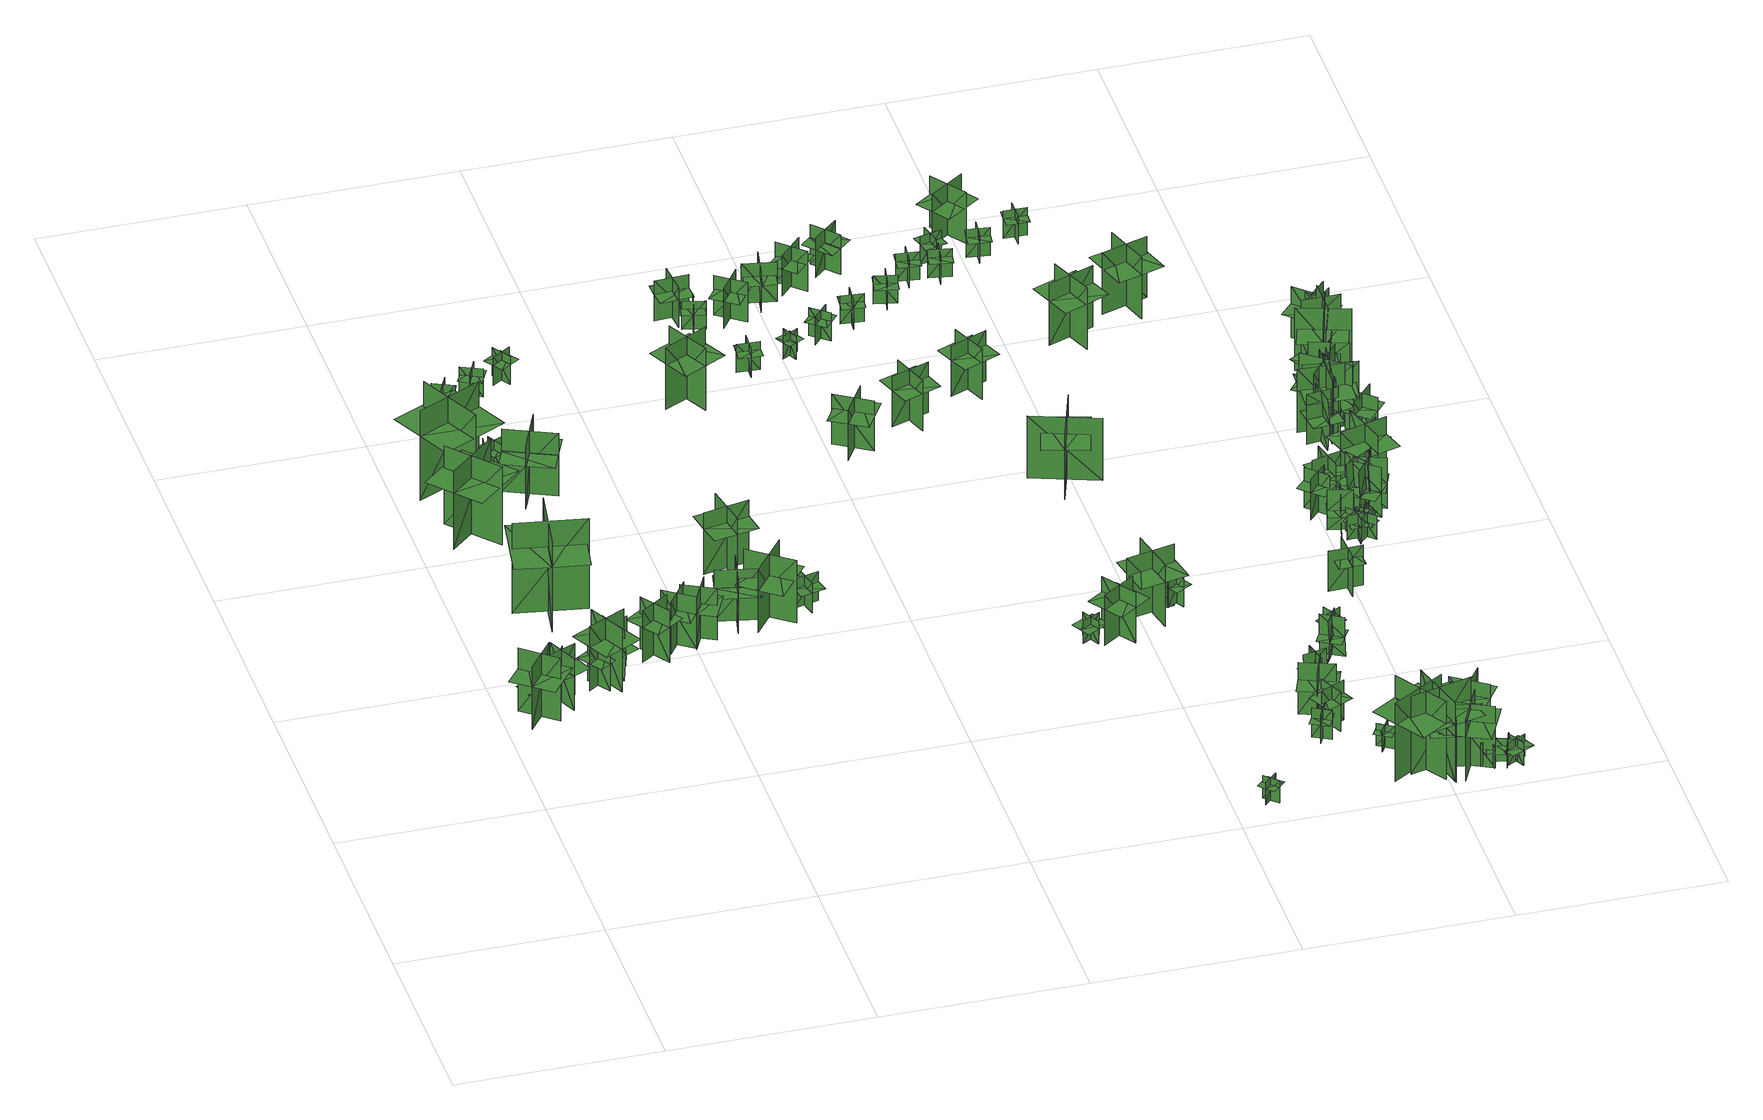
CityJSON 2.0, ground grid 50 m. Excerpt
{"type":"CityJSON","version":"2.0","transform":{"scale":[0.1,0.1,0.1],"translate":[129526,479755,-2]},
"CityObjects":{
"tree1":{"type":"SolitaryVegetationObject","geometry":[{"type":"MultiSurface","lod":"1","boundaries":[[[0,1,2]],[[0,2,3]],[[4,5,6]],[[4,6,7]],[[8,9,10]],[[8,10,11]],[[8,12,13]],[[8,13,9]]]}]},
"tree2":{"type":"SolitaryVegetationObject","geometry":[{"type":"MultiSurface","lod":"1","boundaries":[[[14,15,16]],[[14,16,17]],[[18,19,20]],[[18,20,21]],[[22,23,24]],[[22,24,25]],[[22,26,27]],[[22,27,23]]]}]},
"tree3":{"type":"SolitaryVegetationObject","geometry":[{"type":"MultiSurface","lod":"1","boundaries":[[[28,29,30]],[[28,30,31]],[[32,33,34]],[[32,34,35]],[[36,37,38]],[[36,38,39]],[[36,40,41]],[[36,41,37]]]}]},
"tree4":{"type":"SolitaryVegetationObject","geometry":[{"type":"MultiSurface","lod":"1","boundaries":[[[42,43,44]],[[42,44,45]],[[46,47,48]],[[46,48,49]],[[50,51,52]],[[50,52,53]],[[50,54,55]],[[50,55,51]]]}]},
"tree5":{"type":"SolitaryVegetationObject","geometry":[{"type":"MultiSurface","lod":"1","boundaries":[[[56,57,58]],[[56,58,59]],[[60,61,62]],[[60,62,63]],[[64,65,66]],[[64,66,67]],[[64,68,69]],[[64,69,65]]]}]},
"tree6":{"type":"SolitaryVegetationObject","geometry":[{"type":"MultiSurface","lod":"1","boundaries":[[[70,71,72]],[[70,72,73]],[[74,75,76]],[[74,76,77]],[[78,79,80]],[[78,80,81]],[[78,82,83]],[[78,83,79]]]}]},
"tree7":{"type":"SolitaryVegetationObject","geometry":[{"type":"MultiSurface","lod":"1","boundaries":[[[84,85,86]],[[84,86,87]],[[88,89,90]],[[88,90,91]],[[92,93,89]],[[92,89,88]],[[94,95,85]],[[94,85,84]],[[84,85,96]],[[84,96,97]],[[84,98,99]],[[84,99,85]]]}]},
"tree8":{"type":"SolitaryVegetationObject","geometry":[{"type":"MultiSurface","lod":"1","boundaries":[[[100,101,102]],[[100,102,103]],[[104,105,106]],[[104,106,107]],[[108,109,110]],[[108,110,111]],[[108,111,112]],[[108,112,113]]]}]},
"tree9":{"type":"SolitaryVegetationObject","geometry":[{"type":"MultiSurface","lod":"1","boundaries":[[[114,115,116]],[[114,116,117]],[[118,119,120]],[[118,120,121]],[[122,123,124]],[[122,124,125]],[[122,125,126]],[[122,126,127]]]}]},
"tree10":{"type":"SolitaryVegetationObject","geometry":[{"type":"MultiSurface","lod":"1","boundaries":[[[128,129,130]],[[128,130,131]],[[132,133,134]],[[132,134,135]],[[136,137,138]],[[136,138,139]],[[136,139,140]],[[136,140,141]]]}]},
"tree11":{"type":"SolitaryVegetationObject","geometry":[{"type":"MultiSurface","lod":"1","boundaries":[[[142,143,144]],[[142,144,145]],[[146,147,148]],[[146,148,149]],[[150,151,152]],[[150,152,153]],[[150,154,155]],[[150,155,151]]]}]},
"tree12":{"type":"SolitaryVegetationObject","geometry":[{"type":"MultiSurface","lod":"1","boundaries":[[[156,157,158]],[[156,158,159]],[[160,161,162]],[[160,162,163]],[[164,165,166]],[[164,166,167]],[[164,168,169]],[[164,169,165]]]}]},
"tree13":{"type":"SolitaryVegetationObject","geometry":[{"type":"MultiSurface","lod":"1","boundaries":[[[170,171,172]],[[170,172,173]],[[174,175,176]],[[174,176,177]],[[178,179,180]],[[178,180,181]],[[178,179,182]],[[178,182,183]]]}]},
"tree14":{"type":"SolitaryVegetationObject","geometry":[{"type":"MultiSurface","lod":"1","boundaries":[[[184,185,186]],[[184,186,187]],[[188,189,190]],[[188,190,191]],[[192,193,194]],[[192,194,195]],[[192,196,197]],[[192,197,193]]]}]},
"tree15":{"type":"SolitaryVegetationObject","geometry":[{"type":"MultiSurface","lod":"1","boundaries":[[[198,199,200]],[[198,200,201]],[[202,203,204]],[[202,204,205]],[[206,207,208]],[[206,208,209]],[[206,209,210]],[[206,210,211]]]}]},
"tree16":{"type":"SolitaryVegetationObject","geometry":[{"type":"MultiSurface","lod":"1","boundaries":[[[212,213,214]],[[212,214,215]],[[216,217,218]],[[216,218,219]],[[220,221,222]],[[220,222,223]],[[220,224,225]],[[220,225,221]]]}]},
"tree17":{"type":"SolitaryVegetationObject","geometry":[{"type":"MultiSurface","lod":"1","boundaries":[[[226,227,228]],[[226,228,229]],[[230,231,232]],[[230,232,233]],[[234,235,236]],[[234,236,237]],[[234,237,238]],[[234,238,239]]]}]},
"tree18":{"type":"SolitaryVegetationObject","geometry":[{"type":"MultiSurface","lod":"1","boundaries":[[[240,241,242]],[[240,242,243]],[[244,245,246]],[[244,246,247]],[[248,249,250]],[[248,250,251]],[[248,252,253]],[[248,253,249]]]}]},
"tree19":{"type":"SolitaryVegetationObject","geometry":[{"type":"MultiSurface","lod":"1","boundaries":[[[254,255,256]],[[254,256,257]],[[258,259,260]],[[258,260,261]],[[262,263,264]],[[262,264,265]],[[262,265,266]],[[262,266,267]]]}]},
"tree20":{"type":"SolitaryVegetationObject","geometry":[{"type":"MultiSurface","lod":"1","boundaries":[[[268,269,270]],[[268,270,271]],[[272,273,274]],[[272,274,275]],[[276,277,278]],[[276,278,279]],[[276,280,281]],[[276,281,277]]]}]},
"tree21":{"type":"SolitaryVegetationObject","geometry":[{"type":"MultiSurface","lod":"1","boundaries":[[[282,283,284]],[[282,284,285]],[[286,287,288]],[[286,288,289]],[[290,291,292]],[[290,292,293]],[[290,291,294]],[[290,294,295]]]}]},
"tree22":{"type":"SolitaryVegetationObject","geometry":[{"type":"MultiSurface","lod":"1","boundaries":[[[296,297,298]],[[296,298,299]],[[300,301,302]],[[300,302,303]],[[304,305,306]],[[304,306,307]],[[304,307,308]],[[304,308,309]]]}]},
"tree23":{"type":"SolitaryVegetationObject","geometry":[{"type":"MultiSurface","lod":"1","boundaries":[[[310,311,312]],[[310,312,313]],[[314,315,316]],[[314,316,317]],[[318,319,320]],[[318,320,321]],[[318,322,323]],[[318,323,319]]]}]},
"tree24":{"type":"SolitaryVegetationObject","geometry":[{"type":"MultiSurface","lod":"1","boundaries":[[[324,325,326]],[[324,326,327]],[[328,329,330]],[[328,330,331]],[[332,333,334]],[[332,334,335]],[[332,335,336]],[[332,336,337]]]}]},
"tree25":{"type":"SolitaryVegetationObject","geometry":[{"type":"MultiSurface","lod":"1","boundaries":[[[338,339,340]],[[338,340,341]],[[342,343,344]],[[342,344,345]],[[346,347,348]],[[346,348,349]],[[346,347,350]],[[346,350,351]]]}]},
"tree26":{"type":"SolitaryVegetationObject","geometry":[{"type":"MultiSurface","lod":"1","boundaries":[[[352,353,354]],[[352,354,355]],[[356,357,358]],[[356,358,359]],[[360,361,362]],[[360,362,363]],[[360,363,364]],[[360,364,365]]]}]},
"tree27":{"type":"SolitaryVegetationObject","geometry":[{"type":"MultiSurface","lod":"1","boundaries":[[[366,367,368]],[[366,368,369]],[[370,371,372]],[[370,372,373]],[[374,375,376]],[[374,376,377]],[[374,375,378]],[[374,378,379]]]}]},
"tree28":{"type":"SolitaryVegetationObject","geometry":[{"type":"MultiSurface","lod":"1","boundaries":[[[380,381,382]],[[380,382,383]],[[384,385,386]],[[384,386,387]],[[388,389,390]],[[388,390,391]],[[388,391,392]],[[388,392,393]]]}]},
"tree29":{"type":"SolitaryVegetationObject","geometry":[{"type":"MultiSurface","lod":"1","boundaries":[[[394,395,396]],[[394,396,397]],[[398,399,400]],[[398,400,401]],[[402,403,404]],[[402,404,405]],[[402,405,406]],[[402,406,407]]]}]},
"tree30":{"type":"SolitaryVegetationObject","geometry":[{"type":"MultiSurface","lod":"1","boundaries":[[[408,409,410]],[[408,410,411]],[[412,413,414]],[[412,414,415]],[[416,417,418]],[[416,418,419]],[[416,419,420]],[[416,420,421]]]}]},
"tree31":{"type":"SolitaryVegetationObject","geometry":[{"type":"MultiSurface","lod":"1","boundaries":[[[422,423,424]],[[422,424,425]],[[426,427,428]],[[426,428,429]],[[430,431,432]],[[430,432,433]],[[430,431,434]],[[430,434,435]]]}]},
"tree32":{"type":"SolitaryVegetationObject","geometry":[{"type":"MultiSurface","lod":"1","boundaries":[[[436,437,438]],[[436,438,439]],[[440,441,442]],[[440,442,443]],[[444,445,446]],[[444,446,447]],[[444,447,448]],[[444,448,449]]]}]},
"tree33":{"type":"SolitaryVegetationObject","geometry":[{"type":"MultiSurface","lod":"1","boundaries":[[[450,451,452]],[[450,452,453]],[[454,455,456]],[[454,456,457]],[[458,459,460]],[[458,460,461]],[[458,461,462]],[[458,462,463]]]}]},
"tree34":{"type":"SolitaryVegetationObject","geometry":[{"type":"MultiSurface","lod":"1","boundaries":[[[464,465,466]],[[464,466,467]],[[468,469,470]],[[468,470,471]],[[472,473,474]],[[472,474,475]],[[472,475,476]],[[472,476,477]]]}]},
"tree35":{"type":"SolitaryVegetationObject","geometry":[{"type":"MultiSurface","lod":"1","boundaries":[[[478,479,480]],[[478,480,481]],[[482,483,484]],[[482,484,485]],[[486,487,488]],[[486,488,489]],[[486,489,490]],[[486,490,491]]]}]},
"tree36":{"type":"SolitaryVegetationObject","geometry":[{"type":"MultiSurface","lod":"1","boundaries":[[[492,493,494]],[[492,494,495]],[[496,497,498]],[[496,498,499]],[[500,501,502]],[[500,502,503]],[[500,503,504]],[[500,504,505]]]}]},
"tree37":{"type":"SolitaryVegetationObject","geometry":[{"type":"MultiSurface","lod":"1","boundaries":[[[506,507,508]],[[506,508,509]],[[510,511,512]],[[510,512,513]],[[514,515,516]],[[514,516,517]],[[514,515,518]],[[514,518,519]]]}]},
"tree38":{"type":"SolitaryVegetationObject","geometry":[{"type":"MultiSurface","lod":"1","boundaries":[[[520,521,522]],[[520,522,523]],[[524,525,526]],[[524,526,527]],[[528,529,530]],[[528,530,531]],[[528,531,532]],[[528,532,533]]]}]},
"tree39":{"type":"SolitaryVegetationObject","geometry":[{"type":"MultiSurface","lod":"1","boundaries":[[[534,535,536]],[[534,536,537]],[[538,539,540]],[[538,540,541]],[[542,543,544]],[[542,544,545]],[[542,545,546]],[[542,546,547]]]}]},
"tree40":{"type":"SolitaryVegetationObject","geometry":[{"type":"MultiSurface","lod":"1","boundaries":[[[548,549,550]],[[548,550,551]],[[552,553,554]],[[552,554,555]],[[556,557,558]],[[556,558,559]],[[556,557,560]],[[556,560,561]]]}]},
"tree41":{"type":"SolitaryVegetationObject","geometry":[{"type":"MultiSurface","lod":"1","boundaries":[[[562,563,564]],[[562,564,565]],[[566,567,568]],[[566,568,569]],[[570,571,572]],[[570,572,573]],[[570,573,574]],[[570,574,575]]]}]},
"tree42":{"type":"SolitaryVegetationObject","geometry":[{"type":"MultiSurface","lod":"1","boundaries":[[[576,577,578]],[[576,578,579]],[[580,581,582]],[[580,582,583]],[[584,585,586]],[[584,586,587]],[[584,587,588]],[[584,588,589]]]}]},
"tree43":{"type":"SolitaryVegetationObject","geometry":[{"type":"MultiSurface","lod":"1","boundaries":[[[590,591,592]],[[590,592,593]],[[594,595,596]],[[594,596,597]],[[598,599,600]],[[598,600,601]],[[598,601,602]],[[598,602,603]]]}]},
"tree44":{"type":"SolitaryVegetationObject","geometry":[{"type":"MultiSurface","lod":"1","boundaries":[[[604,605,606]],[[604,606,607]],[[608,609,610]],[[608,610,611]],[[612,613,614]],[[612,614,615]],[[612,613,616]],[[612,616,617]]]}]},
"tree45":{"type":"SolitaryVegetationObject","geometry":[{"type":"MultiSurface","lod":"1","boundaries":[[[618,619,620]],[[618,620,621]],[[622,623,624]],[[622,624,625]],[[626,627,628]],[[626,628,629]],[[626,630,631]],[[626,631,627]]]}]},
"tree46":{"type":"SolitaryVegetationObject","geometry":[{"type":"MultiSurface","lod":"1","boundaries":[[[632,633,634]],[[632,634,635]],[[636,637,638]],[[636,638,639]],[[640,641,642]],[[640,642,643]],[[640,643,644]],[[640,644,645]]]}]},
"tree47":{"type":"SolitaryVegetationObject","geometry":[{"type":"MultiSurface","lod":"1","boundaries":[[[646,647,648]],[[646,648,649]],[[650,651,652]],[[650,652,653]],[[654,655,656]],[[654,656,657]],[[654,658,659]],[[654,659,655]]]}]},
"tree48":{"type":"SolitaryVegetationObject","geometry":[{"type":"MultiSurface","lod":"1","boundaries":[[[660,661,662]],[[660,662,663]],[[664,665,666]],[[664,666,667]],[[668,669,670]],[[668,670,671]],[[668,672,673]],[[668,673,669]]]}]},
"tree49":{"type":"SolitaryVegetationObject","geometry":[{"type":"MultiSurface","lod":"1","boundaries":[[[674,675,676]],[[674,676,677]],[[678,679,680]],[[678,680,681]],[[682,683,684]],[[682,684,685]],[[682,686,687]],[[682,687,683]]]}]},
"tree50":{"type":"SolitaryVegetationObject","geometry":[{"type":"MultiSurface","lod":"1","boundaries":[[[688,689,690]],[[688,690,691]],[[692,693,694]],[[692,694,695]],[[696,697,698]],[[696,698,699]],[[696,700,701]],[[696,701,697]]]}]},
"tree51":{"type":"SolitaryVegetationObject","geometry":[{"type":"MultiSurface","lod":"1","boundaries":[[[702,703,704]],[[702,704,705]],[[706,707,708]],[[706,708,709]],[[710,711,712]],[[710,712,713]],[[710,711,714]],[[710,714,715]]]}]},
"tree52":{"type":"SolitaryVegetationObject","geometry":[{"type":"MultiSurface","lod":"1","boundaries":[[[716,717,718]],[[716,718,719]],[[720,721,722]],[[720,722,723]],[[724,725,726]],[[724,726,727]],[[724,727,728]],[[724,728,729]]]}]},
"tree53":{"type":"SolitaryVegetationObject","geometry":[{"type":"MultiSurface","lod":"1","boundaries":[[[730,731,732]],[[730,732,733]],[[734,735,736]],[[734,736,737]],[[738,739,740]],[[738,740,741]],[[738,741,742]],[[738,742,743]]]}]},
"tree54":{"type":"SolitaryVegetationObject","geometry":[{"type":"MultiSurface","lod":"1","boundaries":[[[744,745,746]],[[744,746,747]],[[748,749,750]],[[748,750,751]],[[752,753,749]],[[752,749,748]],[[754,755,745]],[[754,745,744]],[[744,745,756]],[[744,756,757]],[[744,758,759]],[[744,759,745]]]}]},
"tree55":{"type":"SolitaryVegetationObject","geometry":[{"type":"MultiSurface","lod":"1","boundaries":[[[760,761,762]],[[760,762,763]],[[764,765,766]],[[764,766,767]],[[768,769,770]],[[768,770,771]],[[768,771,772]],[[768,772,773]]]}]},
"tree56":{"type":"SolitaryVegetationObject","geometry":[{"type":"MultiSurface","lod":"1","boundaries":[[[774,775,776]],[[774,776,777]],[[778,779,780]],[[778,780,781]],[[782,783,784]],[[782,784,785]],[[782,785,786]],[[782,786,787]]]}]},
"tree57":{"type":"SolitaryVegetationObject","geometry":[{"type":"MultiSurface","lod":"1","boundaries":[[[788,789,790]],[[788,790,791]],[[792,793,794]],[[792,794,795]],[[796,797,798]],[[796,798,799]],[[796,799,800]],[[796,800,801]]]}]},
"tree58":{"type":"SolitaryVegetationObject","geometry":[{"type":"MultiSurface","lod":"1","boundaries":[[[802,803,804]],[[802,804,805]],[[806,807,808]],[[806,808,809]],[[810,811,812]],[[810,812,813]],[[810,813,814]],[[810,814,815]]]}]},
"tree59":{"type":"SolitaryVegetationObject","geometry":[{"type":"MultiSurface","lod":"1","boundaries":[[[816,817,818]],[[816,818,819]],[[820,821,822]],[[820,822,823]],[[824,825,826]],[[824,826,827]],[[824,827,828]],[[824,828,829]]]}]},
"tree60":{"type":"SolitaryVegetationObject","geometry":[{"type":"MultiSurface","lod":"1","boundaries":[[[830,831,832]],[[830,832,833]],[[834,835,836]],[[834,836,837]],[[838,839,840]],[[838,840,841]],[[838,841,842]],[[838,842,843]]]}]},
"tree61":{"type":"SolitaryVegetationObject","geometry":[{"type":"MultiSurface","lod":"1","boundaries":[[[844,845,846]],[[844,846,847]],[[848,849,850]],[[848,850,851]],[[852,853,849]],[[852,849,848]],[[854,855,845]],[[854,845,844]],[[844,845,856]],[[844,856,857]],[[844,858,859]],[[844,859,845]]]}]},
"tree62":{"type":"SolitaryVegetationObject","geometry":[{"type":"MultiSurface","lod":"1","boundaries":[[[860,861,862]],[[860,862,863]],[[864,865,866]],[[864,866,867]],[[868,869,870]],[[868,870,871]],[[868,871,872]],[[868,872,873]]]}]},
"tree63":{"type":"SolitaryVegetationObject","geometry":[{"type":"MultiSurface","lod":"1","boundaries":[[[874,875,876]],[[874,876,877]],[[878,879,880]],[[878,880,881]],[[882,883,884]],[[882,884,885]],[[882,886,887]],[[882,887,883]]]}]},
"tree64":{"type":"SolitaryVegetationObject","geometry":[{"type":"MultiSurface","lod":"1","boundaries":[[[888,889,890]],[[888,890,891]],[[892,893,894]],[[892,894,895]],[[896,897,898]],[[896,898,899]],[[896,899,900]],[[896,900,901]]]}]},
"tree65":{"type":"SolitaryVegetationObject","geometry":[{"type":"MultiSurface","lod":"1","boundaries":[[[902,903,904]],[[902,904,905]],[[906,907,908]],[[906,908,909]],[[910,911,912]],[[910,912,913]],[[910,913,914]],[[910,914,915]]]}]},
"tree66":{"type":"SolitaryVegetationObject","geometry":[{"type":"MultiSurface","lod":"1","boundaries":[[[916,917,918]],[[916,918,919]],[[920,921,922]],[[920,922,923]],[[924,925,926]],[[924,926,927]],[[924,927,928]],[[924,928,929]]]}]},
"tree67":{"type":"SolitaryVegetationObject","geometry":[{"type":"MultiSurface","lod":"1","boundaries":[[[930,931,932]],[[930,932,933]],[[934,935,936]],[[934,936,937]],[[938,939,940]],[[938,940,941]],[[938,941,942]],[[938,942,943]]]}]},
"tree68":{"type":"SolitaryVegetationObject","geometry":[{"type":"MultiSurface","lod":"1","boundaries":[[[944,945,946]],[[944,946,947]],[[948,949,950]],[[948,950,951]],[[952,953,954]],[[952,954,955]],[[952,955,956]],[[952,956,957]]]}]},
"tree69":{"type":"SolitaryVegetationObject","geometry":[{"type":"MultiSurface","lod":"1","boundaries":[[[958,959,960]],[[958,960,961]],[[962,963,964]],[[962,964,965]],[[966,967,968]],[[966,968,969]],[[966,969,970]],[[966,970,971]]]}]},
"tree70":{"type":"SolitaryVegetationObject","geometry":[{"type":"MultiSurface","lod":"1","boundaries":[[[972,973,974]],[[972,974,975]],[[976,977,978]],[[976,978,979]],[[980,981,982]],[[980,982,983]],[[980,981,984]],[[980,984,985]]]}]},
"tree71":{"type":"SolitaryVegetationObject","geometry":[{"type":"MultiSurface","lod":"1","boundaries":[[[986,987,988]],[[986,988,989]],[[990,991,992]],[[990,992,993]],[[994,995,996]],[[994,996,997]],[[994,998,999]],[[994,999,995]]]}]},
"tree72":{"type":"SolitaryVegetationObject","geometry":[{"type":"MultiSurface","lod":"1","boundaries":[[[1000,1001,1002]],[[1000,1002,1003]],[[1004,1005,1006]],[[1004,1006,1007]],[[1008,1009,1010]],[[1008,1010,1011]],[[1008,1011,1012]],[[1008,1012,1013]]]}]},
"tree73":{"type":"SolitaryVegetationObject","geometry":[{"type":"MultiSurface","lod":"1","boundaries":[[[1014,1015,1016]],[[1014,1016,1017]],[[1018,1019,1020]],[[1018,1020,1021]],[[1022,1023,1024]],[[1022,1024,1025]],[[1022,1025,1026]],[[1022,1026,1027]]]}]},
"tree74":{"type":"SolitaryVegetationObject","geometry":[{"type":"MultiSurface","lod":"1","boundaries":[[[1028,1029,1030]],[[1028,1030,1031]],[[1032,1033,1034]],[[1032,1034,1035]],[[1036,1037,1038]],[[1036,1038,1039]],[[1036,1040,1041]],[[1036,1041,1037]]]}]},
"tree75":{"type":"SolitaryVegetationObject","geometry":[{"type":"MultiSurface","lod":"1","boundaries":[[[1042,1043,1044]],[[1042,1044,1045]],[[1046,1047,1048]],[[1046,1048,1049]],[[1050,1051,1047]],[[1050,1047,1046]],[[1052,1053,1043]],[[1052,1043,1042]],[[1042,1043,1054]],[[1042,1054,1055]],[[1042,1056,1057]],[[1042,1057,1043]]]}]},
"tree76":{"type":"SolitaryVegetationObject","geometry":[{"type":"MultiSurface","lod":"1","boundaries":[[[1058,1059,1060]],[[1058,1060,1061]],[[1062,1063,1064]],[[1062,1064,1065]],[[1066,1067,1068]],[[1066,1068,1069]],[[1066,1069,1070]],[[1066,1070,1071]]]}]},
"tree77":{"type":"SolitaryVegetationObject","geometry":[{"type":"MultiSurface","lod":"1","boundaries":[[[1072,1073,1074]],[[1072,1074,1075]],[[1076,1077,1078]],[[1076,1078,1079]],[[1080,1081,1082]],[[1080,1082,1083]],[[1080,1083,1084]],[[1080,1084,1085]]]}]},
"tree78":{"type":"SolitaryVegetationObject","geometry":[{"type":"MultiSurface","lod":"1","boundaries":[[[1086,1087,1088]],[[1086,1088,1089]],[[1090,1091,1092]],[[1090,1092,1093]],[[1094,1095,1096]],[[1094,1096,1097]],[[1094,1097,1098]],[[1094,1098,1099]]]}]},
"tree79":{"type":"SolitaryVegetationObject","geometry":[{"type":"MultiSurface","lod":"1","boundaries":[[[1100,1101,1102]],[[1100,1102,1103]],[[1104,1105,1106]],[[1104,1106,1107]],[[1108,1109,1110]],[[1108,1110,1111]],[[1108,1111,1112]],[[1108,1112,1113]]]}]},
"tree80":{"type":"SolitaryVegetationObject","geometry":[{"type":"MultiSurface","lod":"1","boundaries":[[[1114,1115,1116]],[[1114,1116,1117]],[[1118,1119,1120]],[[1118,1120,1121]],[[1122,1123,1124]],[[1122,1124,1125]],[[1122,1125,1126]],[[1122,1126,1127]]]}]},
"tree81":{"type":"SolitaryVegetationObject","geometry":[{"type":"MultiSurface","lod":"1","boundaries":[[[1128,1129,1130]],[[1128,1130,1131]],[[1132,1133,1134]],[[1132,1134,1135]],[[1136,1137,1138]],[[1136,1138,1139]],[[1136,1137,1140]],[[1136,1140,1141]]]}]},
"tree82":{"type":"SolitaryVegetationObject","geometry":[{"type":"MultiSurface","lod":"1","boundaries":[[[1142,1143,1144]],[[1142,1144,1145]],[[1146,1147,1148]],[[1146,1148,1149]],[[1150,1151,1152]],[[1150,1152,1153]],[[1150,1153,1154]],[[1150,1154,1155]]]}]},
"tree83":{"type":"SolitaryVegetationObject","geometry":[{"type":"MultiSurface","lod":"1","boundaries":[[[1156,1157,1158]],[[1156,1158,1159]],[[1160,1161,1162]],[[1160,1162,1163]],[[1164,1165,1161]],[[1164,1161,1160]],[[1166,1167,1157]],[[1166,1157,1156]],[[1156,1157,1168]],[[1156,1168,1169]],[[1156,1170,1171]],[[1156,1171,1157]]]}]},
"tree84":{"type":"SolitaryVegetationObject","geometry":[{"type":"MultiSurface","lod":"1","boundaries":[[[1172,1173,1174]],[[1172,1174,1175]],[[1176,1177,1178]],[[1176,1178,1179]],[[1180,1181,1177]],[[1180,1177,1176]],[[1182,1183,1173]],[[1182,1173,1172]],[[1172,1173,1184]],[[1172,1184,1185]],[[1172,1186,1187]],[[1172,1187,1173]]]}]},
"tree85":{"type":"SolitaryVegetationObject","geometry":[{"type":"MultiSurface","lod":"1","boundaries":[[[1188,1189,1190]],[[1188,1190,1191]],[[1192,1193,1194]],[[1192,1194,1195]],[[1196,1197,1193]],[[1196,1193,1192]],[[1198,1199,1189]],[[1198,1189,1188]],[[1188,1189,1200]],[[1188,1200,1201]],[[1188,1202,1203]],[[1188,1203,1189]]]}]},
"tree86":{"type":"SolitaryVegetationObject","geometry":[{"type":"MultiSurface","lod":"1","boundaries":[[[1204,1205,1206]],[[1204,1206,1207]],[[1208,1209,1210]],[[1208,1210,1211]],[[1212,1213,1214]],[[1212,1214,1215]],[[1212,1215,1216]],[[1212,1216,1217]]]}]},
"tree87":{"type":"SolitaryVegetationObject","geometry":[{"type":"MultiSurface","lod":"1","boundaries":[[[1218,1219,1220]],[[1218,1220,1221]],[[1222,1223,1224]],[[1222,1224,1225]],[[1226,1227,1223]],[[1226,1223,1222]],[[1228,1229,1219]],[[1228,1219,1218]],[[1218,1219,1230]],[[1218,1230,1231]],[[1218,1232,1233]],[[1218,1233,1219]]]}]},
"tree88":{"type":"SolitaryVegetationObject","geometry":[{"type":"MultiSurface","lod":"1","boundaries":[[[1234,1235,1236]],[[1234,1236,1237]],[[1238,1239,1240]],[[1238,1240,1241]],[[1242,1243,1244]],[[1242,1244,1245]],[[1242,1243,1246]],[[1242,1246,1247]]]}]},
"tree89":{"type":"SolitaryVegetationObject","geometry":[{"type":"MultiSurface","lod":"1","boundaries":[[[1248,1249,1250]],[[1248,1250,1251]],[[1252,1253,1254]],[[1252,1254,1255]],[[1256,1257,1258]],[[1256,1258,1259]],[[1256,1257,1260]],[[1256,1260,1261]]]}]},
"tree90":{"type":"SolitaryVegetationObject","geometry":[{"type":"MultiSurface","lod":"1","boundaries":[[[1262,1263,1264]],[[1262,1264,1265]],[[1266,1267,1268]],[[1266,1268,1269]],[[1270,1271,1272]],[[1270,1272,1273]],[[1270,1271,1274]],[[1270,1274,1275]]]}]},
"tree91":{"type":"SolitaryVegetationObject","geometry":[{"type":"MultiSurface","lod":"1","boundaries":[[[1276,1277,1278]],[[1276,1278,1279]],[[1280,1281,1282]],[[1280,1282,1283]],[[1284,1285,1286]],[[1284,1286,1287]],[[1284,1285,1288]],[[1284,1288,1289]]]}]},
"tree92":{"type":"SolitaryVegetationObject","geometry":[{"type":"MultiSurface","lod":"1","boundaries":[[[1290,1291,1292]],[[1290,1292,1293]],[[1294,1295,1296]],[[1294,1296,1297]],[[1298,1299,1300]],[[1298,1300,1301]],[[1298,1299,1302]],[[1298,1302,1303]]]}]},
"tree93":{"type":"SolitaryVegetationObject","geometry":[{"type":"MultiSurface","lod":"1","boundaries":[[[1304,1305,1306]],[[1304,1306,1307]],[[1308,1309,1310]],[[1308,1310,1311]],[[1312,1313,1314]],[[1312,1314,1315]],[[1312,1313,1316]],[[1312,1316,1317]]]}]},
"tree94":{"type":"SolitaryVegetationObject","geometry":[{"type":"MultiSurface","lod":"1","boundaries":[[[1318,1319,1320]],[[1318,1320,1321]],[[1322,1323,1324]],[[1322,1324,1325]],[[1326,1327,1328]],[[1326,1328,1329]],[[1326,1327,1330]],[[1326,1330,1331]]]}]},
"tree95":{"type":"SolitaryVegetationObject","geometry":[{"type":"MultiSurface","lod":"1","boundaries":[[[1332,1333,1334]],[[1332,1334,1335]],[[1336,1337,1338]],[[1336,1338,1339]],[[1340,1341,1337]],[[1340,1337,1336]],[[1342,1343,1333]],[[1342,1333,1332]],[[1332,1333,1344]],[[1332,1344,1345]],[[1332,1346,1347]],[[1332,1347,1333]]]}]},
"tree96":{"type":"SolitaryVegetationObject","geometry":[{"type":"MultiSurface","lod":"1","boundaries":[[[1348,1349,1350]],[[1348,1350,1351]],[[1352,1353,1354]],[[1352,1354,1355]],[[1356,1357,1353]],[[1356,1353,1352]],[[1358,1359,1349]],[[1358,1349,1348]],[[1348,1349,1360]],[[1348,1360,1361]],[[1348,1362,1363]],[[1348,1363,1349]]]}]},
"tree97":{"type":"SolitaryVegetationObject","geometry":[{"type":"MultiSurface","lod":"1","boundaries":[[[1364,1365,1366]],[[1364,1366,1367]],[[1368,1369,1370]],[[1368,1370,1371]],[[1372,1373,1374]],[[1372,1374,1375]],[[1372,1373,1376]],[[1372,1376,1377]]]}]},
"tree98":{"type":"SolitaryVegetationObject","geometry":[{"type":"MultiSurface","lod":"1","boundaries":[[[1378,1379,1380]],[[1378,1380,1381]],[[1382,1383,1384]],[[1382,1384,1385]],[[1386,1387,1388]],[[1386,1388,1389]],[[1386,1389,1390]],[[1386,1390,1391]]]}]},
"tree99":{"type":"SolitaryVegetationObject","geometry":[{"type":"MultiSurface","lod":"1","boundaries":[[[1392,1393,1394]],[[1392,1394,1395]],[[1396,1397,1398]],[[1396,1398,1399]],[[1400,1401,1402]],[[1400,1402,1403]],[[1400,1401,1404]],[[1400,1404,1405]]]}]},
"tree100":{"type":"SolitaryVegetationObject","geometry":[{"type":"MultiSurface","lod":"1","boundaries":[[[1406,1407,1408]],[[1406,1408,1409]],[[1410,1411,1412]],[[1410,1412,1413]],[[1414,1415,1411]],[[1414,1411,1410]],[[1416,1417,1407]],[[1416,1407,1406]],[[1406,1407,1418]],[[1406,1418,1419]],[[1406,1420,1421]],[[1406,1421,1407]]]}]},
"tree101":{"type":"SolitaryVegetationObject","geometry":[{"type":"MultiSurface","lod":"1","boundaries":[[[1422,1423,1424]],[[1422,1424,1425]],[[1426,1427,1428]],[[1426,1428,1429]],[[1430,1431,1432]],[[1430,1432,1433]],[[1430,1431,1434]],[[1430,1434,1435]]]}]},
"tree102":{"type":"SolitaryVegetationObject","geometry":[{"type":"MultiSurface","lod":"1","boundaries":[[[1436,1437,1438]],[[1436,1438,1439]],[[1440,1441,1442]],[[1440,1442,1443]],[[1444,1445,1441]],[[1444,1441,1440]],[[1446,1447,1437]],[[1446,1437,1436]],[[1436,1437,1448]],[[1436,1448,1449]],[[1436,1450,1451]],[[1436,1451,1437]]]}]}
},
"vertices":[
[44,887,5],[126,822,5],[126,822,178],[44,887,178],[54,807,5],[118,890,5],[118,890,178],[54,807,178],[54,807,122],[118,890,122],[73,925,122],[9,842,122],[99,772,122],[163,855,122],
[103,906,6],[60,887,6],[60,887,85],[103,906,85],[69,919,6],[89,876,6],[89,876,85],[69,919,85],[69,919,59],[89,876,59],[112,886,59],[93,930,59],[45,908,59],[65,865,59],
[105,878,6],[184,912,6],[184,912,148],[105,878,148],[166,854,6],[132,932,6],[132,932,148],[166,854,148],[166,854,101],[132,932,101],[89,914,101],[123,836,101],[209,873,101],[175,951,101],
[135,897,6],[166,955,6],[166,955,116],[135,897,116],[183,912,6],[125,943,6],[125,943,116],[183,912,116],[183,912,80],[125,943,80],[108,912,80],[166,880,80],[201,944,80],[142,975,80],
[266,907,6],[228,961,6],[228,961,116],[266,907,116],[275,957,6],[221,919,6],[221,919,116],[275,957,116],[275,957,80],[221,919,80],[241,889,80],[296,927,80],[254,987,80],[200,949,80],
[291,897,5],[244,990,5],[244,990,178],[291,897,178],[316,973,5],[223,926,5],[223,926,178],[316,973,178],[316,973,122],[223,926,122],[249,875,122],[342,923,122],[290,1024,122],[197,976,122],
[327,988,77],[259,954,77],[276,919,77],[345,952,77],[311,938,77],[277,1006,77],[273,1004,147],[307,935,147],[307,935,7],[273,1004,7],[326,991,7],[257,957,7],[259,954,147],[327,988,147],[310,1023,77],[242,989,77],
[135,1264,6],[309,1236,6],[309,1236,253],[135,1264,253],[203,1168,6],[231,1343,6],[231,1343,253],[203,1168,253],[203,1168,184],[290,1154,184],[319,1329,184],[231,1343,184],[144,1357,184],[116,1183,184],
[82,1641,11],[185,1525,11],[185,1525,226],[82,1641,226],[75,1538,11],[191,1641,11],[191,1641,226],[75,1538,226],[75,1538,166],[126,1480,166],[242,1583,166],[191,1641,166],[139,1699,166],[24,1596,166],
[96,1864,6],[173,1705,6],[173,1705,252],[96,1864,252],[57,1753,6],[216,1830,6],[216,1830,252],[57,1753,252],[57,1753,183],[95,1673,183],[255,1751,183],[216,1830,183],[178,1910,183],[18,1833,183],
[425,977,8],[376,1048,8],[376,1048,150],[425,977,150],[436,1042,8],[366,993,8],[366,993,150],[436,1042,150],[436,1042,104],[366,993,104],[392,955,104],[463,1004,104],[409,1080,104],[339,1032,104],
[162,1966,13],[141,1924,13],[141,1924,91],[162,1966,91],[128,1954,13],[170,1934,13],[170,1934,91],[128,1954,91],[128,1954,66],[170,1934,66],[182,1957,66],[139,1978,66],[116,1931,66],[159,1910,66],
[139,1895,12],[220,1910,12],[220,1910,121],[139,1895,121],[185,1863,12],[171,1944,12],[171,1944,121],[185,1863,121],[140,1892,85],[221,1907,85],[213,1948,85],[132,1933,85],[227,1874,85],[146,1860,85],
[202,1846,13],[189,1882,13],[189,1882,76],[202,1846,76],[215,1872,13],[179,1860,13],[179,1860,76],[215,1872,76],[215,1872,56],[179,1860,56],[186,1840,56],[222,1853,56],[208,1892,56],[172,1879,56],
[153,1978,11],[202,1986,11],[202,1986,77],[153,1978,77],[181,1958,11],[174,2006,11],[174,2006,77],[181,1958,77],[180,1963,52],[200,1966,52],[195,2001,52],[175,1998,52],[155,1995,52],[160,1960,52],
[498,1012,9],[428,1061,9],[428,1061,151],[498,1012,151],[486,1077,9],[437,1006,9],[437,1006,151],[486,1077,151],[486,1077,104],[437,1006,104],[475,980,104],[524,1050,104],[447,1103,104],[399,1033,104],
[253,1825,11],[204,1832,11],[204,1832,77],[253,1825,77],[232,1853,11],[225,1804,11],[225,1804,77],[232,1853,77],[231,1847,52],[211,1850,52],[206,1816,52],[226,1813,52],[247,1810,52],[252,1844,52],
[222,1934,9],[195,1959,9],[195,1959,72],[222,1934,72],[221,1963,9],[195,1935,9],[195,1935,72],[221,1963,72],[221,1963,51],[195,1935,51],[211,1921,51],[236,1949,51],[206,1977,51],[180,1949,51],
[257,1727,13],[279,1771,13],[279,1771,79],[257,1727,79],[290,1738,13],[246,1760,13],[246,1760,79],[290,1738,79],[285,1741,54],[294,1759,54],[263,1774,54],[254,1756,54],[245,1738,54],[276,1722,54],
[261,1800,11],[240,1842,11],[240,1842,89],[261,1800,89],[273,1834,11],[230,1814,11],[230,1814,89],[273,1834,89],[273,1834,64],[230,1814,64],[241,1790,64],[284,1810,64],[262,1857,64],[219,1837,64],
[242,1730,11],[361,1678,11],[361,1678,183],[242,1730,183],[275,1648,11],[326,1767,11],[326,1767,183],[275,1648,183],[241,1726,125],[359,1675,125],[385,1734,125],[266,1785,125],[339,1627,125],[220,1678,125],
[175,2085,8],[226,2062,8],[226,2062,85],[175,2085,85],[188,2050,8],[211,2100,8],[211,2100,85],[188,2050,85],[188,2050,64],[213,2038,64],[236,2089,64],[211,2100,64],[186,2112,64],[163,2062,64],
[476,1073,7],[553,1035,7],[553,1035,149],[476,1073,149],[498,1011,7],[536,1087,7],[536,1087,149],[498,1011,149],[498,1011,103],[536,1087,103],[494,1108,103],[456,1031,103],[540,990,103],[577,1067,103],
[304,2108,8],[254,2132,8],[254,2132,85],[304,2108,85],[292,2143,8],[268,2093,8],[268,2093,85],[292,2143,85],[292,2143,64],[268,2155,64],[243,2105,64],[268,2093,64],[293,2081,64],[317,2130,64],
[568,1114,2],[672,1093,2],[672,1093,143],[568,1114,143],[608,1054,2],[630,1158,2],[630,1158,143],[608,1054,143],[568,1111,95],[671,1089,95],[682,1141,95],[579,1163,95],[663,1048,95],[559,1069,95],
[377,2140,8],[347,2186,8],[347,2186,85],[377,2140,85],[385,2176,8],[338,2146,8],[338,2146,85],[385,2176,85],[385,2176,64],[370,2199,64],[323,2169,64],[338,2146,64],[353,2122,64],[400,2152,64],
[730,1145,4],[652,1042,4],[652,1042,176],[730,1145,176],[643,1133,4],[746,1055,4],[746,1055,176],[643,1133,176],[726,1148,119],[648,1045,119],[700,1006,119],[778,1108,119],[607,1076,119],[685,1179,119],
[640,1359,9],[661,1249,9],[661,1249,179],[640,1359,179],[594,1291,9],[705,1312,9],[705,1312,179],[594,1291,179],[594,1291,135],[604,1238,135],[715,1259,135],[705,1312,135],[695,1365,135],[584,1345,135],
[774,1139,9],[789,1078,9],[789,1078,90],[774,1139,90],[754,1106,9],[754,1106,90],[815,1121,90],[815,1121,9],[754,1106,62],[762,1073,62],[823,1088,62],[815,1121,62],[807,1154,62],[746,1139,62],
[798,2008,5],[690,1953,5],[690,1953,175],[798,2008,175],[721,2034,5],[776,1925,5],[776,1925,175],[721,2034,175],[721,2034,127],[667,2007,127],[722,1898,127],[776,1925,127],[830,1953,127],[776,2061,127],
[842,2301,8],[759,2296,8],[759,2296,117],[842,2301,117],[799,2338,8],[805,2256,8],[805,2256,117],[799,2338,117],[841,2304,81],[759,2298,81],[762,2257,81],[844,2262,81],[757,2331,81],[839,2337,81],
[809,2244,10],[863,2231,10],[863,2231,87],[809,2244,87],[828,2212,10],[841,2266,10],[841,2266,87],[828,2212,87],[828,2212,66],[855,2206,66],[868,2260,66],[841,2266,66],[814,2272,66],[801,2218,66],
[910,2020,8],[913,2076,8],[913,2076,85],[910,2020,85],[938,2045,8],[883,2048,8],[883,2048,85],[938,2045,85],[938,2045,64],[939,2073,64],[884,2075,64],[883,2048,64],[881,2020,64],[937,2017,64],
[1099,1664,7],[1014,1716,7],[1014,1716,145],[1099,1664,145],[1084,1729,7],[1032,1644,7],[1032,1644,145],[1084,1729,145],[1084,1729,107],[1041,1755,107],[990,1669,107],[1032,1644,107],[1075,1618,107],[1126,1703,107],
[1567,75,22],[1598,44,22],[1598,44,83],[1567,75,83],[1566,46,22],[1598,77,22],[1598,77,83],[1566,46,83],[1566,46,66],[1582,30,66],[1614,61,66],[1598,77,66],[1583,93,66],[1551,62,66],
[1377,772,17],[1377,772,79],[1352,819,79],[1352,819,17],[1343,783,17],[1343,783,79],[1388,807,79],[1388,807,17],[1336,779,59],[1348,755,59],[1405,786,59],[1392,809,59],[1379,833,59],[1323,802,59],
[949,2289,10],[902,2221,10],[902,2221,119],[949,2289,119],[894,2279,10],[961,2232,10],[961,2232,119],[894,2279,119],[947,2290,83],[900,2223,83],[933,2199,83],[980,2267,83],[872,2242,83],[919,2309,83],
[1000,2072,7],[1039,2093,7],[1039,2093,69],[1000,2072,69],[1028,2063,7],[1008,2102,7],[1008,2102,69],[1028,2063,69],[1028,2063,52],[1048,2073,52],[1027,2113,52],[1008,2102,52],[988,2092,52],[1009,2053,52],
[1461,764,10],[1404,846,10],[1404,846,148],[1461,764,148],[1473,830,10],[1391,772,10],[1391,772,148],[1473,830,148],[1473,830,109],[1444,870,109],[1363,813,109],[1391,772,109],[1420,732,109],[1501,789,109],
[1001,2259,11],[1015,2340,11],[1015,2340,120],[1001,2259,120],[1047,2291,11],[966,2305,11],[966,2305,120],[1047,2291,120],[1004,2258,84],[1018,2339,84],[977,2346,84],[963,2265,84],[1050,2334,84],[1037,2253,84],
[1193,1803,8],[1226,1709,8],[1226,1709,147],[1193,1803,147],[1164,1743,8],[1258,1777,8],[1258,1777,147],[1164,1743,147],[1164,1743,108],[1181,1696,108],[1274,1730,108],[1258,1777,108],[1241,1823,108],[1147,1790,108],
[1123,2110,8],[1080,2145,8],[1080,2145,85],[1123,2110,85],[1120,2146,8],[1084,2104,8],[1084,2104,85],[1120,2146,85],[1120,2146,63],[1098,2164,63],[1063,2121,63],[1084,2104,63],[1106,2086,63],[1141,2129,63],
[1587,888,7],[1468,862,7],[1468,862,176],[1587,888,176],[1519,932,7],[1545,813,7],[1545,813,176],[1519,932,176],[1519,932,128],[1460,919,128],[1485,800,128],[1545,813,128],[1604,826,128],[1579,945,128],
[1120,2369,11],[1064,2309,11],[1064,2309,121],[1120,2369,121],[1064,2367,11],[1124,2311,11],[1124,2311,121],[1064,2367,121],[1118,2371,84],[1062,2311,84],[1092,2282,84],[1148,2342,84],[1038,2333,84],[1094,2393,84],
[1592,907,11],[1545,899,11],[1545,899,90],[1592,907,90],[1562,928,11],[1570,881,11],[1570,881,90],[1562,928,90],[1562,928,64],[1570,881,64],[1596,886,64],[1587,932,64],[1536,923,64],[1545,876,64],
[1162,2172,7],[1217,2167,7],[1217,2167,84],[1162,2172,84],[1185,2143,7],[1190,2198,7],[1190,2198,84],[1185,2143,84],[1185,2143,63],[1213,2141,63],[1218,2196,63],[1190,2198,63],[1163,2201,63],[1158,2146,63],
[1776,301,14],[1755,259,14],[1755,259,93],[1776,301,93],[1742,290,14],[1784,268,14],[1784,268,93],[1742,290,93],[1742,290,67],[1784,268,67],[1796,291,67],[1754,313,67],[1730,267,67],[1772,245,67],
[1580,911,12],[1604,870,12],[1604,870,91],[1579,911,91],[1571,876,12],[1611,900,12],[1611,900,91],[1571,876,91],[1571,876,65],[1611,900,65],[1598,922,65],[1557,898,65],[1584,853,65],[1625,877,65],
[1830,335,14],[1770,306,14],[1770,306,124],[1830,335,124],[1782,352,14],[1811,292,14],[1811,292,124],[1782,352,124],[1782,352,89],[1811,292,89],[1843,307,89],[1815,367,89],[1749,336,89],[1778,276,89],
[1741,397,6],[1821,367,6],[1821,367,148],[1741,397,148],[1768,337,6],[1798,417,6],[1798,417,148],[1768,337,148],[1768,337,101],[1798,417,101],[1754,433,101],[1724,353,101],[1812,321,101],[1842,401,101],
[1160,2416,10],[1215,2356,10],[1215,2356,119],[1160,2416,119],[1157,2361,10],[1218,2416,10],[1218,2416,119],[1157,2361,119],[1158,2415,83],[1213,2354,83],[1244,2381,83],[1188,2442,83],[1189,2331,83],[1133,2392,83],
[1459,1349,15],[1513,1511,15],[1513,1511,186],[1459,1349,186],[1562,1400,15],[1562,1400,186],[1400,1455,186],[1400,1455,15],[1464,1363,141],[1519,1347,141],[1556,1475,141],[1501,1491,141],[1447,1507,141],[1410,1378,141],
[1351,1883,9],[1389,1792,9],[1389,1792,148],[1351,1883,148],[1325,1822,9],[1417,1861,9],[1417,1861,148],[1325,1822,148],[1325,1822,109],[1345,1776,109],[1437,1815,109],[1417,1861,109],[1398,1907,109],[1306,1868,109],
[1811,452,55],[1798,510,55],[1768,504,55],[1781,446,55],[1776,474,55],[1834,486,55],[1833,490,109],[1775,477,109],[1775,477,0],[1833,490,0],[1813,453,0],[1801,511,0],[1798,510,109],[1811,452,109],[1840,458,55],[1828,517,55],
[1871,209,20],[1908,185,20],[1908,185,81],[1871,209,81],[1877,180,20],[1901,218,20],[1901,218,81],[1877,180,81],[1877,180,64],[1896,169,64],[1920,206,64],[1901,218,64],[1882,230,64],[1859,192,64],
[1279,2196,7],[1289,2250,7],[1289,2250,84],[1279,2196,84],[1310,2217,7],[1255,2227,7],[1255,2227,84],[1310,2217,84],[1310,2217,63],[1315,2244,63],[1260,2254,63],[1255,2227,63],[1250,2199,63],[1305,2189,63],
[2008,152,13],[1877,69,13],[1877,69,228],[2008,152,228],[1907,175,13],[1990,45,13],[1990,45,228],[1907,175,228],[1907,175,168],[1842,134,168],[1925,3,168],[1990,45,168],[2056,86,168],[1972,217,168],
[1920,88,11],[2070,127,11],[2070,127,226],[1920,88,226],[2009,36,11],[1969,185,11],[1969,185,226],[2009,36,226],[2009,36,166],[2084,55,166],[2044,205,166],[1969,185,166],[1895,166,166],[1934,16,166],
[1357,2323,6],[1351,2268,6],[1351,2268,83],[1357,2323,83],[1328,2301,6],[1383,2294,6],[1383,2294,83],[1328,2301,83],[1328,2301,62],[1325,2273,62],[1380,2267,62],[1383,2294,62],[1386,2322,62],[1331,2328,62],
[2031,150,11],[2009,30,11],[2009,30,180],[2031,150,180],[1964,104,11],[2084,83,11],[2084,83,180],[1964,104,180],[1964,104,133],[1953,45,133],[2073,23,133],[2084,83,133],[2095,143,133],[1975,164,133],
[1903,584,62],[1851,613,62],[1836,586,62],[1888,557,62],[1864,572,62],[1893,624,62],[1890,626,117],[1861,574,117],[1861,574,8],[1890,626,8],[1905,586,8],[1852,615,8],[1851,613,117],[1903,584,117],[1918,610,62],[1866,639,62],
[2110,62,12],[2000,115,12],[2000,115,181],[2110,62,181],[2083,139,12],[2031,29,12],[2031,29,181],[2083,139,181],[2083,139,134],[2028,165,134],[1976,55,134],[2031,29,134],[2085,3,134],[2138,113,134],
[1915,671,7],[1874,647,7],[1874,647,86],[1915,671,86],[1879,680,7],[1904,639,7],[1904,639,86],[1879,680,86],[1879,680,60],[1904,639,60],[1926,653,60],[1902,693,60],[1857,667,60],[1882,626,60],
[1432,2317,6],[1424,2263,6],[1424,2263,83],[1432,2317,83],[1402,2296,6],[1457,2287,6],[1457,2287,83],[1402,2296,83],[1402,2296,62],[1398,2268,62],[1453,2260,62],[1457,2287,62],[1461,2315,62],[1407,2323,62],
[2123,81,16],[2079,73,16],[2079,73,78],[2123,81,78],[2098,98,16],[2107,54,16],[2107,54,78],[2098,98,78],[2098,98,60],[2077,93,60],[2085,50,60],[2107,54,60],[2129,59,60],[2120,102,60],
[1419,2384,6],[1432,2330,6],[1432,2330,83],[1419,2384,83],[1400,2352,6],[1453,2365,6],[1453,2365,83],[1400,2352,83],[1400,2352,61],[1406,2325,61],[1460,2339,61],[1453,2365,61],[1447,2392,61],[1393,2379,61],
[2070,182,10],[2126,264,10],[2126,264,149],[2070,182,149],[2135,194,10],[2053,250,10],[2053,250,149],[2135,194,149],[2135,194,110],[2163,235,110],[2081,291,110],[2053,250,110],[2025,209,110],[2107,153,110],
[2166,59,19],[2166,59,81],[2115,77,81],[2115,77,19],[2133,44,19],[2133,44,81],[2150,92,81],[2150,92,19],[2130,36,61],[2155,27,61],[2177,88,61],[2151,97,61],[2126,106,61],[2105,45,61],
[2171,40,21],[2171,40,83],[2147,87,83],[2147,87,21],[2137,51,21],[2137,51,83],[2183,75,83],[2183,75,21],[2130,48,63],[2142,24,63],[2199,53,63],[2187,77,63],[2175,101,63],[2118,72,63],
[1532,2476,7],[1446,2415,7],[1446,2415,148],[1532,2476,148],[1461,2488,7],[1523,2402,7],[1523,2402,148],[1461,2488,148],[1530,2479,101],[1444,2418,101],[1475,2375,101],[1561,2436,101],[1419,2453,101],[1506,2514,101],
[1982,895,7],[1985,812,7],[1985,812,117],[1982,895,117],[1938,847,7],[2021,850,7],[2021,850,117],[1938,847,117],[1982,888,89],[1985,812,89],[2018,814,89],[2015,889,89],[1950,887,89],[1953,811,89],
[1537,2372,7],[1531,2318,7],[1531,2318,84],[1537,2372,84],[1508,2350,7],[1563,2343,7],[1563,2343,84],[1508,2350,84],[1508,2350,62],[1505,2322,62],[1560,2316,62],[1563,2343,62],[1567,2371,62],[1512,2377,62],
[1627,2034,8],[1672,1921,8],[1672,1921,177],[1627,2034,177],[1594,1960,8],[1708,2004,8],[1708,2004,177],[1594,1960,177],[1594,1960,130],[1617,1903,130],[1730,1948,130],[1708,2004,130],[1685,2061,130],[1572,2016,130],
[1975,1183,7],[2023,1137,7],[2023,1137,118],[1975,1183,118],[1976,1132,7],[2022,1180,7],[2022,1180,118],[1976,1132,118],[1976,1132,82],[2022,1180,82],[1996,1205,82],[1950,1157,82],[2002,1107,82],[2048,1155,82],
[2025,1052,58],[2038,1110,58],[2008,1116,58],[1995,1058,58],[2002,1086,58],[2060,1073,58],[2061,1076,112],[2003,1090,112],[2003,1090,3],[2061,1076,3],[2027,1051,3],[2040,1109,3],[2038,1110,112],[2025,1052,112],[2054,1045,58],[2067,1103,58],
[1636,2423,8],[1635,2368,8],[1635,2368,84],[1636,2423,84],[1609,2398,8],[1665,2397,8],[1665,2397,84],[1609,2398,84],[1609,2398,63],[1609,2370,63],[1664,2369,63],[1665,2397,63],[1665,2425,63],[1610,2425,63],
[2034,1030,9],[2083,1032,9],[2083,1032,75],[2034,1030,75],[2060,1007,9],[2057,1056,9],[2057,1056,75],[2060,1007,75],[2059,1012,50],[2080,1013,50],[2078,1048,50],[2058,1047,50],[2037,1046,50],[2039,1011,50],
[2075,1065,9],[2039,1031,9],[2039,1031,74],[2075,1065,74],[2040,1066,9],[2073,1030,9],[2073,1030,74],[2040,1066,74],[2043,1062,49],[2029,1048,49],[2052,1023,49],[2067,1037,49],[2082,1051,49],[2058,1076,49],
[2098,1012,10],[2063,1047,10],[2063,1047,75],[2098,1012,75],[2098,1047,10],[2063,1013,10],[2063,1013,75],[2098,1047,75],[2094,1043,50],[2080,1058,50],[2055,1033,50],[2069,1019,50],[2084,1004,50],[2108,1029,50],
[2063,1065,9],[2101,1042,9],[2101,1042,71],[2063,1065,71],[2070,1036,9],[2092,1074,9],[2092,1074,71],[2070,1036,71],[2070,1036,53],[2089,1025,53],[2111,1063,53],[2092,1074,53],[2073,1085,53],[2051,1047,53],
[2000,1204,9],[2079,1224,9],[2079,1224,119],[2000,1204,119],[2048,1176,9],[2028,1255,9],[2028,1255,119],[2048,1176,119],[2000,1202,82],[2080,1222,82],[2070,1261,82],[1990,1242,82],[2088,1189,82],[2008,1169,82],
[1858,2083,8],[1742,2046,8],[1742,2046,177],[1858,2083,177],[1786,2120,8],[1824,2004,8],[1824,2004,177],[1786,2120,177],[1786,2120,130],[1728,2102,130],[1766,1986,130],[1824,2004,130],[1882,2023,130],[1844,2139,130],
[2113,1113,78],[2070,1177,78],[2037,1155,78],[2080,1091,78],[2061,1123,78],[2124,1165,78],[2122,1169,148],[2058,1126,148],[2058,1126,8],[2122,1169,8],[2116,1115,8],[2073,1179,8],[2070,1177,148],[2113,1113,148],[2145,1135,78],[2102,1198,78],
[2132,1096,77],[2071,1141,77],[2047,1110,78],[2109,1064,78],[2080,1087,77],[2126,1149,77],[2122,1151,147],[2077,1090,147],[2077,1090,7],[2122,1151,7],[2134,1099,7],[2073,1144,7],[2071,1141,147],[2132,1096,147],[2155,1127,78],[2094,1173,78],
[2155,1127,77],[2083,1154,77],[2069,1117,77],[2141,1090,77],[2107,1104,77],[2134,1176,77],[2129,1177,147],[2103,1106,147],[2103,1106,7],[2129,1177,7],[2156,1130,7],[2084,1157,7],[2083,1154,147],[2155,1127,147],[2168,1163,77],[2097,1190,77],
[2147,1179,5],[2114,1296,5],[2114,1296,175],[2147,1179,175],[2187,1249,5],[2070,1216,5],[2070,1216,175],[2187,1249,175],[2187,1249,127],[2170,1308,127],[2053,1275,127],[2070,1216,127],[2086,1158,127],[2203,1191,127],
[2123,1426,80],[2047,1416,80],[2052,1377,80],[2128,1387,80],[2091,1383,80],[2081,1459,80],[2077,1459,150],[2087,1383,150],[2087,1383,10],[2077,1459,10],[2122,1429,10],[2047,1419,10],[2047,1416,150],[2123,1426,150],[2118,1464,80],[2042,1455,80],
[2105,1411,7],[2111,1540,7],[2111,1540,180],[2105,1411,180],[2170,1471,7],[2041,1476,7],[2041,1476,180],[2170,1471,180],[2110,1411,122],[2115,1540,122],[2050,1543,122],[2045,1414,122],[2167,1538,122],[2162,1409,122],
[2128,1332,7],[2185,1273,7],[2185,1273,117],[2128,1332,117],[2127,1277,7],[2186,1334,7],[2186,1334,117],[2127,1277,117],[2126,1331,80],[2183,1272,80],[2213,1300,80],[2156,1359,80],[2160,1248,80],[2102,1307,80],
[2128,1424,9],[2104,1503,9],[2104,1503,119],[2128,1424,119],[2154,1473,9],[2076,1450,9],[2076,1450,119],[2154,1473,119],[2131,1425,82],[2107,1504,82],[2067,1492,82],[2091,1413,82],[2139,1513,82],[2162,1435,82],
[2150,1551,7],[2072,1448,7],[2072,1448,179],[2150,1551,179],[2063,1539,7],[2166,1460,7],[2166,1460,179],[2063,1539,179],[2146,1553,122],[2068,1450,122],[2120,1411,122],[2198,1514,122],[2027,1482,122],[2105,1585,122],
[2127,1543,7],[2109,1416,7],[2109,1416,180],[2127,1543,180],[2057,1491,7],[2185,1472,7],[2185,1472,180],[2057,1491,180],[2123,1544,122],[2105,1416,122],[2169,1407,122],[2187,1535,122],[2053,1424,122],[2072,1552,122],
[2129,1563,7],[2126,1457,7],[2126,1457,148],[2129,1563,148],[2077,1513,7],[2183,1511,7],[2183,1511,148],[2077,1513,148],[2125,1563,101],[2123,1457,101],[2176,1456,101],[2178,1562,101],[2080,1458,101],[2083,1564,101],
[2078,1561,7],[2170,1510,7],[2170,1510,148],[2078,1561,148],[2098,1492,7],[2149,1585,7],[2149,1585,148],[2098,1492,148],[2076,1558,101],[2169,1508,101],[2194,1554,101],[2101,1605,101],[2148,1470,101],[2055,1520,101],
[2155,1610,78],[2112,1546,78],[2145,1524,79],[2188,1587,79],[2166,1558,78],[2103,1601,78],[2101,1597,148],[2164,1554,148],[2164,1554,8],[2101,1597,8],[2153,1611,8],[2110,1548,8],[2112,1546,148],[2155,1610,148],[2123,1631,79],[2080,1568,79],
[2096,1579,91],[2185,1549,91],[2200,1594,92],[2112,1625,92],[2154,1608,91],[2124,1520,91],[2129,1518,177],[2159,1607,177],[2159,1607,6],[2129,1518,6],[2095,1575,6],[2183,1545,6],[2185,1549,177],[2096,1579,177],[2081,1534,92],[2169,1504,92],
[2212,1409,6],[2150,1463,6],[2150,1463,116],[2212,1409,116],[2208,1465,6],[2154,1403,6],[2154,1403,116],[2208,1465,116],[2214,1411,79],[2152,1465,79],[2125,1434,79],[2187,1380,79],[2174,1490,79],[2236,1436,79],
[2096,1618,7],[2162,1658,7],[2162,1658,115],[2096,1618,115],[2146,1605,7],[2106,1672,7],[2106,1672,115],[2146,1605,115],[2146,1605,84],[2179,1625,84],[2139,1692,84],[2106,1672,84],[2073,1652,84],[2113,1586,84],
[2147,1635,7],[2186,1758,7],[2186,1758,179],[2147,1635,179],[2225,1676,7],[2102,1715,7],[2102,1715,179],[2225,1676,179],[2151,1634,122],[2190,1757,122],[2128,1777,122],[2089,1653,122],[2240,1741,122],[2201,1618,122],
[2123,1736,97],[2216,1736,97],[2216,1785,97],[2123,1784,97],[2168,1783,97],[2168,1689,97],[2174,1689,182],[2173,1783,182],[2173,1783,11],[2174,1689,11],[2123,1732,11],[2216,1732,11],[2216,1736,182],[2123,1736,182],[2123,1689,97],[2216,1689,97],
[2206,1764,12],[2128,1836,12],[2128,1836,153],[2206,1764,153],[2203,1836,12],[2131,1758,12],[2131,1758,153],[2203,1836,153],[2208,1767,106],[2130,1838,106],[2095,1799,106],[2172,1728,106],[2159,1870,106],[2237,1798,106],
[2208,1806,84],[2153,1753,84],[2180,1725,84],[2235,1778,84],[2208,1753,84],[2155,1808,84],[2152,1805,154],[2204,1750,154],[2204,1750,14],[2152,1805,14],[2206,1808,14],[2150,1756,14],[2153,1753,154],[2208,1806,154],[2181,1834,84],[2126,1781,84]
]}
